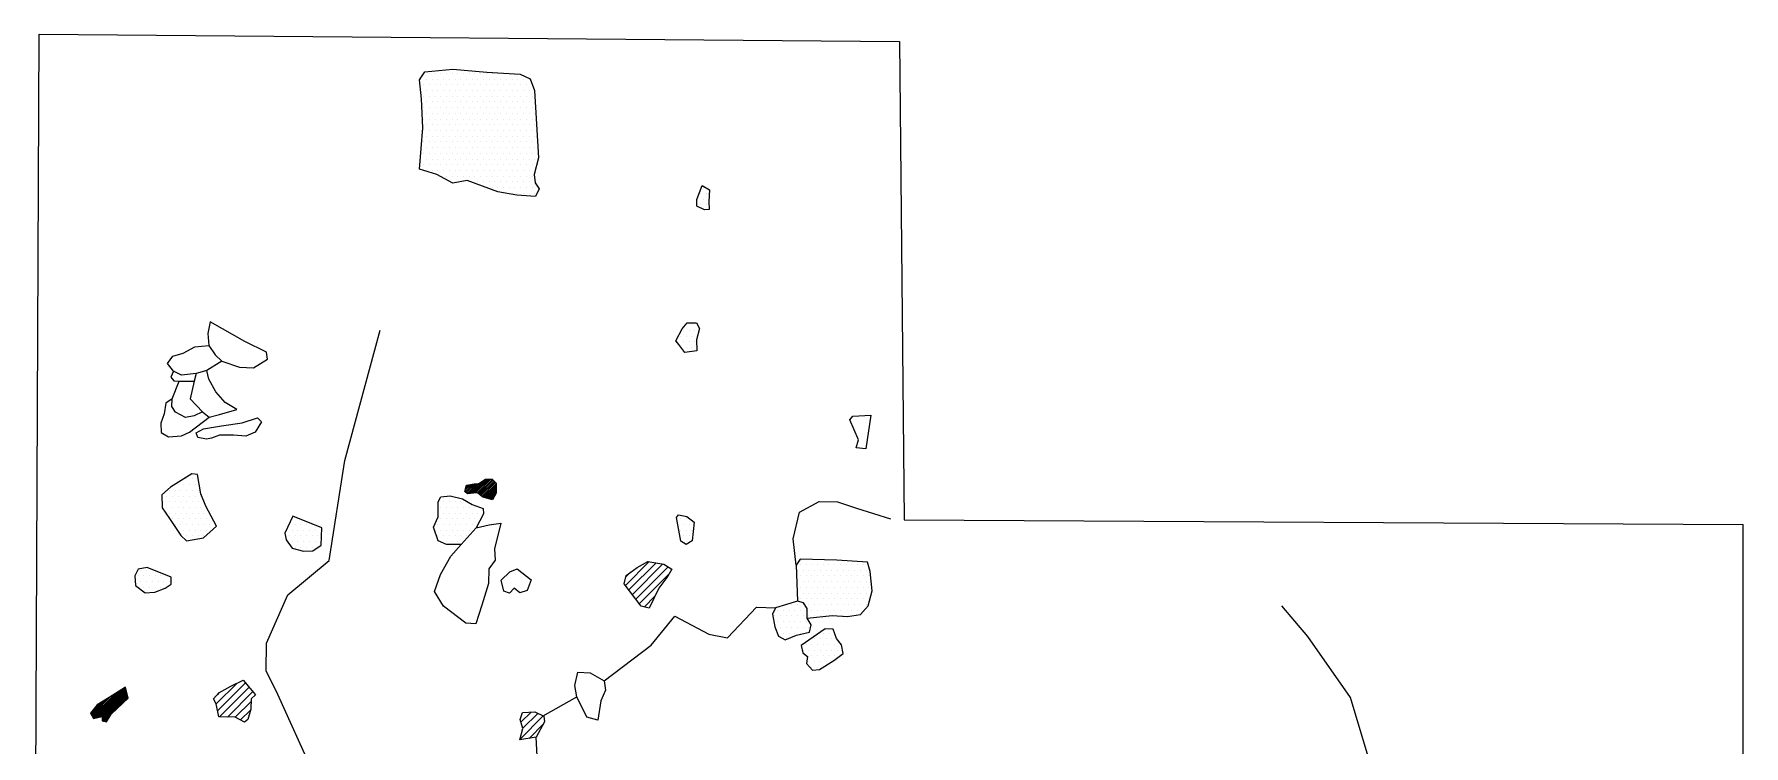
# Model space of a CAD drawing. Header units: metres. Extents: x -9.02 to -5.27, y -14.67 to -10.75.
# Drawn here: x -9.016 to -5.273, y -12.309 to -10.752 of the extents above; entities that cross this region are included whole.
import ezdxf

# ---------------------------------------------------------------- set-up
doc = ezdxf.new("R2010")
doc.units = ezdxf.units.M
doc.header["$LTSCALE"] = 25
doc.header["$MEASUREMENT"] = 0
doc.linetypes.add('GESTRICHELT', pattern=[0.75, 0.5, -0.25])
doc.linetypes.add('STRICHPUNKTX2', pattern=[2, 1, -0.5, 0, -0.5])
doc.layers.get('0').update_dxf_attribs({"linetype": 'CONTINUOUS'})
for name, color, linetype in [('BEFUND_UNSICHER', 1, 'GESTRICHELT'), ('FEUER', 1, 'CONTINUOUS'), ('GRABUNGSGRENZE', 3, 'STRICHPUNKTX2'), ('KNOCHEN', 2, 'CONTINUOUS'), ('KNOCHENSCHRAFF', 2, 'CONTINUOUS'), ('STEINE', 4, 'CONTINUOUS'), ('STEINESCHRAFF', 4, 'CONTINUOUS')]:
    doc.layers.add(name, color=color, linetype=linetype)

# ---------------------------------------------------------------- blocks, each defined once
blk = doc.blocks.new('*X1')
at = {"color": 0}
for p, q in [((-800.32, -1105.08), (-798.97, -1103.73)), ((-800.23, -1105.35), (-798.54, -1103.65)), ((-800.16, -1104.57), (-799.4, -1103.81)), ((-800.04, -1105.51), (-798.12, -1103.59)), ((-800, -1104.06), (-799.84, -1103.89)), ((-799.85, -1105.67), (-797.72, -1103.55)), ((-799.55, -1105.73), (-797.33, -1103.51)), ((-799.15, -1105.68), (-796.42, -1102.96)), ((-798.75, -1105.63), (-795.7, -1102.58)), ((-798.35, -1105.59), (-795.35, -1102.58)), ((-797.98, -1105.57), (-794.99, -1102.58)), ((-797.6, -1105.55), (-794.64, -1102.58)), ((-797.41, -1105.71), (-794.32, -1102.62)), ((-797.21, -1105.86), (-794.14, -1102.79)), ((-797.01, -1106.02), (-793.96, -1102.97)), ((-796.81, -1106.17), (-793.79, -1103.15)), ((-796.62, -1106.33), (-793.61, -1103.32)), ((-796.42, -1106.49), (-793.48, -1103.55)), ((-796.15, -1106.57), (-793.48, -1103.9)), ((-795.88, -1106.65), (-793.48, -1104.25)), ((-795.6, -1106.72), (-793.48, -1104.61)), ((-795.32, -1106.8), (-793.48, -1104.96)), ((-795.04, -1106.87), (-793.48, -1105.31)), ((-794.76, -1106.95), (-793.51, -1105.7)), ((-794.48, -1107.02), (-793.98, -1106.52)), ((-881.8, -1154.74), (-876, -1148.95)), ((-881.67, -1154.97), (-875.07, -1148.37)), ((-881.23, -1154.88), (-874.6, -1148.25)), ((-880.76, -1154.77), (-874.53, -1148.54)), ((-880.3, -1154.65), (-874.47, -1148.82)), ((-882.3, -1153.83), (-879.76, -1151.29)), ((-882.17, -1154.05), (-878.81, -1150.69)), ((-882.05, -1154.28), (-877.87, -1150.1)), ((-881.92, -1154.51), (-876.94, -1149.53)), ((-881.09, -1152.27), (-880.72, -1151.89)), ((-879.83, -1154.54), (-874.4, -1149.11)), ((-879.78, -1154.84), (-874.33, -1149.4)), ((-879.78, -1155.2), (-874.27, -1149.69)), ((-879.69, -1155.46), (-874.2, -1149.97)), ((-879.4, -1155.52), (-874.14, -1150.26)), ((-879.11, -1155.59), (-878.21, -1154.69)), ((-878.81, -1155.65), (-878.8, -1155.63))]:
    blk.add_line(p, q, dxfattribs=at)
blk = doc.blocks.new('*X3')
at = {"color": 0}
for p, q in [((-808.125, -1013.75), (-808.125, -1013.75)), ((-806.875, -1013.75), (-806.875, -1013.75)), ((-805.625, -1013.75), (-805.625, -1013.75)), ((-804.375, -1013.75), (-804.375, -1013.75)), ((-803.125, -1013.75), (-803.125, -1013.75)), ((-801.875, -1013.75), (-801.875, -1013.75)), ((-800.625, -1013.75), (-800.625, -1013.75)), ((-799.375, -1013.75), (-799.375, -1013.75)), ((-798.125, -1013.75), (-798.125, -1013.75)), ((-796.875, -1013.75), (-796.875, -1013.75)), ((-795.625, -1013.75), (-795.625, -1013.75)), ((-794.375, -1013.75), (-794.375, -1013.75)), ((-793.125, -1013.75), (-793.125, -1013.75)), ((-791.875, -1013.75), (-791.875, -1013.75)), ((-810, -1015), (-810, -1015)), ((-810, -1017.5), (-810, -1017.5)), ((-809.375, -1016.25), (-809.375, -1016.25)), ((-808.75, -1015), (-808.75, -1015)), ((-808.75, -1017.5), (-808.75, -1017.5)), ((-808.125, -1016.25), (-808.125, -1016.25)), ((-807.5, -1015), (-807.5, -1015)), ((-807.5, -1017.5), (-807.5, -1017.5)), ((-806.875, -1016.25), (-806.875, -1016.25)), ((-806.25, -1015), (-806.25, -1015)), ((-806.25, -1017.5), (-806.25, -1017.5)), ((-805.625, -1016.25), (-805.625, -1016.25)), ((-805, -1015), (-805, -1015)), ((-805, -1017.5), (-805, -1017.5)), ((-804.375, -1016.25), (-804.375, -1016.25)), ((-803.75, -1015), (-803.75, -1015)), ((-803.75, -1017.5), (-803.75, -1017.5)), ((-803.125, -1016.25), (-803.125, -1016.25)), ((-802.5, -1015), (-802.5, -1015)), ((-802.5, -1017.5), (-802.5, -1017.5)), ((-801.875, -1016.25), (-801.875, -1016.25)), ((-801.25, -1015), (-801.25, -1015)), ((-801.25, -1017.5), (-801.25, -1017.5)), ((-800.625, -1016.25), (-800.625, -1016.25)), ((-800, -1015), (-800, -1015)), ((-800, -1017.5), (-800, -1017.5)), ((-799.375, -1016.25), (-799.375, -1016.25)), ((-798.75, -1015), (-798.75, -1015)), ((-798.75, -1017.5), (-798.75, -1017.5)), ((-798.125, -1016.25), (-798.125, -1016.25)), ((-797.5, -1015), (-797.5, -1015)), ((-797.5, -1017.5), (-797.5, -1017.5)), ((-796.875, -1016.25), (-796.875, -1016.25)), ((-796.25, -1015), (-796.25, -1015)), ((-796.25, -1017.5), (-796.25, -1017.5)), ((-795.625, -1016.25), (-795.625, -1016.25)), ((-795, -1015), (-795, -1015)), ((-795, -1017.5), (-795, -1017.5)), ((-794.375, -1016.25), (-794.375, -1016.25)), ((-793.75, -1015), (-793.75, -1015)), ((-793.75, -1017.5), (-793.75, -1017.5)), ((-793.125, -1016.25), (-793.125, -1016.25)), ((-792.5, -1015), (-792.5, -1015)), ((-792.5, -1017.5), (-792.5, -1017.5)), ((-791.875, -1016.25), (-791.875, -1016.25)), ((-791.25, -1015), (-791.25, -1015)), ((-791.25, -1017.5), (-791.25, -1017.5)), ((-790.625, -1016.25), (-790.625, -1016.25)), ((-790, -1015), (-790, -1015)), ((-790, -1017.5), (-790, -1017.5)), ((-789.375, -1016.25), (-789.375, -1016.25)), ((-788.75, -1015), (-788.75, -1015)), ((-788.75, -1017.5), (-788.75, -1017.5)), ((-788.125, -1016.25), (-788.125, -1016.25)), ((-787.5, -1015), (-787.5, -1015)), ((-787.5, -1017.5), (-787.5, -1017.5)), ((-786.875, -1016.25), (-786.875, -1016.25)), ((-786.25, -1015), (-786.25, -1015)), ((-786.25, -1017.5), (-786.25, -1017.5)), ((-785.625, -1016.25), (-785.625, -1016.25)), ((-809.375, -1018.75), (-809.375, -1018.75)), ((-809.375, -1021.25), (-809.375, -1021.25)), ((-808.75, -1020), (-808.75, -1020)), ((-808.125, -1018.75), (-808.125, -1018.75)), ((-808.125, -1021.25), (-808.125, -1021.25)), ((-807.5, -1020), (-807.5, -1020)), ((-806.875, -1018.75), (-806.875, -1018.75)), ((-806.875, -1021.25), (-806.875, -1021.25)), ((-806.25, -1020), (-806.25, -1020)), ((-805.625, -1018.75), (-805.625, -1018.75)), ((-805.625, -1021.25), (-805.625, -1021.25)), ((-805, -1020), (-805, -1020)), ((-804.375, -1018.75), (-804.375, -1018.75)), ((-804.375, -1021.25), (-804.375, -1021.25)), ((-803.75, -1020), (-803.75, -1020)), ((-803.125, -1018.75), (-803.125, -1018.75)), ((-803.125, -1021.25), (-803.125, -1021.25)), ((-802.5, -1020), (-802.5, -1020)), ((-801.875, -1018.75), (-801.875, -1018.75)), ((-801.875, -1021.25), (-801.875, -1021.25)), ((-801.25, -1020), (-801.25, -1020)), ((-800.625, -1018.75), (-800.625, -1018.75)), ((-800.625, -1021.25), (-800.625, -1021.25)), ((-800, -1020), (-800, -1020)), ((-799.375, -1018.75), (-799.375, -1018.75)), ((-799.375, -1021.25), (-799.375, -1021.25)), ((-798.75, -1020), (-798.75, -1020)), ((-798.125, -1018.75), (-798.125, -1018.75)), ((-798.125, -1021.25), (-798.125, -1021.25)), ((-797.5, -1020), (-797.5, -1020)), ((-796.875, -1018.75), (-796.875, -1018.75)), ((-796.875, -1021.25), (-796.875, -1021.25)), ((-796.25, -1020), (-796.25, -1020)), ((-795.625, -1018.75), (-795.625, -1018.75)), ((-795.625, -1021.25), (-795.625, -1021.25)), ((-795, -1020), (-795, -1020)), ((-794.375, -1018.75), (-794.375, -1018.75)), ((-794.375, -1021.25), (-794.375, -1021.25)), ((-793.75, -1020), (-793.75, -1020)), ((-793.125, -1018.75), (-793.125, -1018.75)), ((-793.125, -1021.25), (-793.125, -1021.25)), ((-792.5, -1020), (-792.5, -1020)), ((-791.875, -1018.75), (-791.875, -1018.75)), ((-791.875, -1021.25), (-791.875, -1021.25)), ((-791.25, -1020), (-791.25, -1020)), ((-790.625, -1018.75), (-790.625, -1018.75)), ((-790.625, -1021.25), (-790.625, -1021.25)), ((-790, -1020), (-790, -1020)), ((-789.375, -1018.75), (-789.375, -1018.75)), ((-789.375, -1021.25), (-789.375, -1021.25)), ((-788.75, -1020), (-788.75, -1020)), ((-788.125, -1018.75), (-788.125, -1018.75)), ((-788.125, -1021.25), (-788.125, -1021.25)), ((-787.5, -1020), (-787.5, -1020)), ((-786.875, -1018.75), (-786.875, -1018.75)), ((-786.875, -1021.25), (-786.875, -1021.25)), ((-786.25, -1020), (-786.25, -1020)), ((-785.625, -1018.75), (-785.625, -1018.75)), ((-785.625, -1021.25), (-785.625, -1021.25)), ((-785, -1020), (-785, -1020)), ((-809.375, -1023.75), (-809.375, -1023.75)), ((-808.75, -1022.5), (-808.75, -1022.5)), ((-808.75, -1025), (-808.75, -1025)), ((-808.125, -1023.75), (-808.125, -1023.75)), ((-807.5, -1022.5), (-807.5, -1022.5)), ((-807.5, -1025), (-807.5, -1025)), ((-806.875, -1023.75), (-806.875, -1023.75)), ((-806.25, -1022.5), (-806.25, -1022.5)), ((-806.25, -1025), (-806.25, -1025)), ((-805.625, -1023.75), (-805.625, -1023.75)), ((-805, -1022.5), (-805, -1022.5)), ((-805, -1025), (-805, -1025)), ((-804.375, -1023.75), (-804.375, -1023.75)), ((-803.75, -1022.5), (-803.75, -1022.5)), ((-803.75, -1025), (-803.75, -1025)), ((-803.125, -1023.75), (-803.125, -1023.75)), ((-802.5, -1022.5), (-802.5, -1022.5)), ((-802.5, -1025), (-802.5, -1025)), ((-801.875, -1023.75), (-801.875, -1023.75)), ((-801.25, -1022.5), (-801.25, -1022.5)), ((-801.25, -1025), (-801.25, -1025)), ((-800.625, -1023.75), (-800.625, -1023.75)), ((-800, -1022.5), (-800, -1022.5)), ((-800, -1025), (-800, -1025)), ((-799.375, -1023.75), (-799.375, -1023.75)), ((-798.75, -1022.5), (-798.75, -1022.5)), ((-798.75, -1025), (-798.75, -1025)), ((-798.125, -1023.75), (-798.125, -1023.75)), ((-797.5, -1022.5), (-797.5, -1022.5)), ((-797.5, -1025), (-797.5, -1025)), ((-796.875, -1023.75), (-796.875, -1023.75)), ((-796.25, -1022.5), (-796.25, -1022.5)), ((-796.25, -1025), (-796.25, -1025)), ((-795.625, -1023.75), (-795.625, -1023.75)), ((-795, -1022.5), (-795, -1022.5)), ((-795, -1025), (-795, -1025)), ((-794.375, -1023.75), (-794.375, -1023.75)), ((-793.75, -1022.5), (-793.75, -1022.5)), ((-793.75, -1025), (-793.75, -1025)), ((-793.125, -1023.75), (-793.125, -1023.75)), ((-792.5, -1022.5), (-792.5, -1022.5)), ((-792.5, -1025), (-792.5, -1025)), ((-791.875, -1023.75), (-791.875, -1023.75)), ((-791.25, -1022.5), (-791.25, -1022.5)), ((-791.25, -1025), (-791.25, -1025)), ((-790.625, -1023.75), (-790.625, -1023.75)), ((-790, -1022.5), (-790, -1022.5)), ((-790, -1025), (-790, -1025)), ((-789.375, -1023.75), (-789.375, -1023.75)), ((-788.75, -1022.5), (-788.75, -1022.5)), ((-788.75, -1025), (-788.75, -1025)), ((-788.125, -1023.75), (-788.125, -1023.75)), ((-787.5, -1022.5), (-787.5, -1022.5)), ((-787.5, -1025), (-787.5, -1025)), ((-786.875, -1023.75), (-786.875, -1023.75)), ((-786.25, -1022.5), (-786.25, -1022.5)), ((-786.25, -1025), (-786.25, -1025)), ((-785.625, -1023.75), (-785.625, -1023.75)), ((-785, -1022.5), (-785, -1022.5)), ((-785, -1025), (-785, -1025)), ((-809.375, -1026.25), (-809.375, -1026.25)), ((-809.375, -1028.75), (-809.375, -1028.75)), ((-808.75, -1027.5), (-808.75, -1027.5)), ((-808.125, -1026.25), (-808.125, -1026.25)), ((-808.125, -1028.75), (-808.125, -1028.75)), ((-807.5, -1027.5), (-807.5, -1027.5)), ((-806.875, -1026.25), (-806.875, -1026.25)), ((-806.875, -1028.75), (-806.875, -1028.75)), ((-806.25, -1027.5), (-806.25, -1027.5)), ((-805.625, -1026.25), (-805.625, -1026.25)), ((-805.625, -1028.75), (-805.625, -1028.75)), ((-805, -1027.5), (-805, -1027.5)), ((-804.375, -1026.25), (-804.375, -1026.25)), ((-804.375, -1028.75), (-804.375, -1028.75)), ((-803.75, -1027.5), (-803.75, -1027.5)), ((-803.125, -1026.25), (-803.125, -1026.25)), ((-803.125, -1028.75), (-803.125, -1028.75)), ((-802.5, -1027.5), (-802.5, -1027.5)), ((-801.875, -1026.25), (-801.875, -1026.25)), ((-801.875, -1028.75), (-801.875, -1028.75)), ((-801.25, -1027.5), (-801.25, -1027.5)), ((-800.625, -1026.25), (-800.625, -1026.25)), ((-800.625, -1028.75), (-800.625, -1028.75)), ((-800, -1027.5), (-800, -1027.5)), ((-799.375, -1026.25), (-799.375, -1026.25)), ((-799.375, -1028.75), (-799.375, -1028.75)), ((-798.75, -1027.5), (-798.75, -1027.5)), ((-798.125, -1026.25), (-798.125, -1026.25)), ((-798.125, -1028.75), (-798.125, -1028.75)), ((-797.5, -1027.5), (-797.5, -1027.5)), ((-796.875, -1026.25), (-796.875, -1026.25)), ((-796.875, -1028.75), (-796.875, -1028.75)), ((-796.25, -1027.5), (-796.25, -1027.5)), ((-795.625, -1026.25), (-795.625, -1026.25)), ((-795.625, -1028.75), (-795.625, -1028.75)), ((-795, -1027.5), (-795, -1027.5)), ((-794.375, -1026.25), (-794.375, -1026.25)), ((-794.375, -1028.75), (-794.375, -1028.75)), ((-793.75, -1027.5), (-793.75, -1027.5)), ((-793.125, -1026.25), (-793.125, -1026.25)), ((-793.125, -1028.75), (-793.125, -1028.75)), ((-792.5, -1027.5), (-792.5, -1027.5)), ((-791.875, -1026.25), (-791.875, -1026.25)), ((-791.875, -1028.75), (-791.875, -1028.75)), ((-791.25, -1027.5), (-791.25, -1027.5)), ((-790.625, -1026.25), (-790.625, -1026.25)), ((-790.625, -1028.75), (-790.625, -1028.75)), ((-790, -1027.5), (-790, -1027.5)), ((-789.375, -1026.25), (-789.375, -1026.25)), ((-789.375, -1028.75), (-789.375, -1028.75)), ((-788.75, -1027.5), (-788.75, -1027.5)), ((-788.125, -1026.25), (-788.125, -1026.25)), ((-788.125, -1028.75), (-788.125, -1028.75)), ((-787.5, -1027.5), (-787.5, -1027.5)), ((-786.875, -1026.25), (-786.875, -1026.25)), ((-786.875, -1028.75), (-786.875, -1028.75)), ((-786.25, -1027.5), (-786.25, -1027.5)), ((-785.625, -1026.25), (-785.625, -1026.25)), ((-785.625, -1028.75), (-785.625, -1028.75)), ((-785, -1027.5), (-785, -1027.5)), ((-810, -1032.5), (-810, -1032.5)), ((-809.375, -1031.25), (-809.375, -1031.25)), ((-808.75, -1030), (-808.75, -1030)), ((-808.75, -1032.5), (-808.75, -1032.5)), ((-808.125, -1031.25), (-808.125, -1031.25)), ((-807.5, -1030), (-807.5, -1030)), ((-807.5, -1032.5), (-807.5, -1032.5)), ((-806.875, -1031.25), (-806.875, -1031.25)), ((-806.25, -1030), (-806.25, -1030)), ((-806.25, -1032.5), (-806.25, -1032.5)), ((-805.625, -1031.25), (-805.625, -1031.25)), ((-805, -1030), (-805, -1030)), ((-805, -1032.5), (-805, -1032.5)), ((-804.375, -1031.25), (-804.375, -1031.25)), ((-803.75, -1030), (-803.75, -1030)), ((-803.75, -1032.5), (-803.75, -1032.5)), ((-803.125, -1031.25), (-803.125, -1031.25)), ((-802.5, -1030), (-802.5, -1030)), ((-802.5, -1032.5), (-802.5, -1032.5)), ((-801.875, -1031.25), (-801.875, -1031.25)), ((-801.25, -1030), (-801.25, -1030)), ((-801.25, -1032.5), (-801.25, -1032.5)), ((-800.625, -1031.25), (-800.625, -1031.25)), ((-800, -1030), (-800, -1030)), ((-800, -1032.5), (-800, -1032.5)), ((-799.375, -1031.25), (-799.375, -1031.25)), ((-798.75, -1030), (-798.75, -1030)), ((-798.75, -1032.5), (-798.75, -1032.5)), ((-798.125, -1031.25), (-798.125, -1031.25)), ((-797.5, -1030), (-797.5, -1030)), ((-797.5, -1032.5), (-797.5, -1032.5)), ((-796.875, -1031.25), (-796.875, -1031.25)), ((-796.25, -1030), (-796.25, -1030)), ((-796.25, -1032.5), (-796.25, -1032.5)), ((-795.625, -1031.25), (-795.625, -1031.25)), ((-795, -1030), (-795, -1030)), ((-795, -1032.5), (-795, -1032.5)), ((-794.375, -1031.25), (-794.375, -1031.25)), ((-793.75, -1030), (-793.75, -1030)), ((-793.75, -1032.5), (-793.75, -1032.5)), ((-793.125, -1031.25), (-793.125, -1031.25)), ((-792.5, -1030), (-792.5, -1030)), ((-792.5, -1032.5), (-792.5, -1032.5)), ((-791.875, -1031.25), (-791.875, -1031.25)), ((-791.25, -1030), (-791.25, -1030)), ((-791.25, -1032.5), (-791.25, -1032.5)), ((-790.625, -1031.25), (-790.625, -1031.25)), ((-790, -1030), (-790, -1030)), ((-790, -1032.5), (-790, -1032.5)), ((-789.375, -1031.25), (-789.375, -1031.25)), ((-788.75, -1030), (-788.75, -1030)), ((-788.75, -1032.5), (-788.75, -1032.5)), ((-788.125, -1031.25), (-788.125, -1031.25)), ((-787.5, -1030), (-787.5, -1030)), ((-787.5, -1032.5), (-787.5, -1032.5)), ((-786.875, -1031.25), (-786.875, -1031.25)), ((-786.25, -1030), (-786.25, -1030)), ((-786.25, -1032.5), (-786.25, -1032.5)), ((-785.625, -1031.25), (-785.625, -1031.25)), ((-785, -1030), (-785, -1030)), ((-785, -1032.5), (-785, -1032.5)), ((-784.375, -1031.25), (-784.375, -1031.25)), ((-809.375, -1033.75), (-809.375, -1033.75)), ((-808.75, -1035), (-808.75, -1035)), ((-808.125, -1033.75), (-808.125, -1033.75)), ((-807.5, -1035), (-807.5, -1035)), ((-806.875, -1033.75), (-806.875, -1033.75)), ((-806.25, -1035), (-806.25, -1035)), ((-805.625, -1033.75), (-805.625, -1033.75)), ((-805.625, -1036.25), (-805.625, -1036.25)), ((-805, -1035), (-805, -1035)), ((-804.375, -1033.75), (-804.375, -1033.75)), ((-804.375, -1036.25), (-804.375, -1036.25)), ((-803.75, -1035), (-803.75, -1035)), ((-803.125, -1033.75), (-803.125, -1033.75)), ((-803.125, -1036.25), (-803.125, -1036.25)), ((-802.5, -1035), (-802.5, -1035)), ((-801.875, -1033.75), (-801.875, -1033.75)), ((-801.875, -1036.25), (-801.875, -1036.25)), ((-801.25, -1035), (-801.25, -1035)), ((-800.625, -1033.75), (-800.625, -1033.75)), ((-800.625, -1036.25), (-800.625, -1036.25)), ((-800, -1035), (-800, -1035)), ((-799.375, -1033.75), (-799.375, -1033.75)), ((-799.375, -1036.25), (-799.375, -1036.25)), ((-798.75, -1035), (-798.75, -1035)), ((-798.125, -1033.75), (-798.125, -1033.75)), ((-798.125, -1036.25), (-798.125, -1036.25)), ((-797.5, -1035), (-797.5, -1035)), ((-796.875, -1033.75), (-796.875, -1033.75)), ((-796.875, -1036.25), (-796.875, -1036.25)), ((-796.25, -1035), (-796.25, -1035)), ((-795.625, -1033.75), (-795.625, -1033.75)), ((-795.625, -1036.25), (-795.625, -1036.25)), ((-795, -1035), (-795, -1035)), ((-794.375, -1033.75), (-794.375, -1033.75)), ((-794.375, -1036.25), (-794.375, -1036.25)), ((-793.75, -1035), (-793.75, -1035)), ((-793.125, -1033.75), (-793.125, -1033.75)), ((-793.125, -1036.25), (-793.125, -1036.25)), ((-792.5, -1035), (-792.5, -1035)), ((-791.875, -1033.75), (-791.875, -1033.75)), ((-791.875, -1036.25), (-791.875, -1036.25)), ((-791.25, -1035), (-791.25, -1035)), ((-790.625, -1033.75), (-790.625, -1033.75)), ((-790.625, -1036.25), (-790.625, -1036.25)), ((-790, -1035), (-790, -1035)), ((-789.375, -1033.75), (-789.375, -1033.75)), ((-789.375, -1036.25), (-789.375, -1036.25)), ((-788.75, -1035), (-788.75, -1035)), ((-788.125, -1033.75), (-788.125, -1033.75)), ((-788.125, -1036.25), (-788.125, -1036.25)), ((-787.5, -1035), (-787.5, -1035)), ((-786.875, -1033.75), (-786.875, -1033.75)), ((-786.875, -1036.25), (-786.875, -1036.25)), ((-786.25, -1035), (-786.25, -1035)), ((-785.625, -1033.75), (-785.625, -1033.75)), ((-785.625, -1036.25), (-785.625, -1036.25)), ((-785, -1035), (-785, -1035)), ((-802.5, -1037.5), (-802.5, -1037.5)), ((-798.75, -1037.5), (-798.75, -1037.5)), ((-797.5, -1037.5), (-797.5, -1037.5)), ((-796.25, -1037.5), (-796.25, -1037.5)), ((-795.625, -1038.75), (-795.625, -1038.75)), ((-795, -1037.5), (-795, -1037.5)), ((-794.375, -1038.75), (-794.375, -1038.75)), ((-793.75, -1037.5), (-793.75, -1037.5)), ((-793.125, -1038.75), (-793.125, -1038.75)), ((-792.5, -1037.5), (-792.5, -1037.5)), ((-791.875, -1038.75), (-791.875, -1038.75)), ((-791.25, -1037.5), (-791.25, -1037.5)), ((-790.625, -1038.75), (-790.625, -1038.75)), ((-790, -1037.5), (-790, -1037.5)), ((-790, -1040), (-790, -1040)), ((-789.375, -1038.75), (-789.375, -1038.75)), ((-788.75, -1037.5), (-788.75, -1037.5)), ((-788.75, -1040), (-788.75, -1040)), ((-788.125, -1038.75), (-788.125, -1038.75)), ((-787.5, -1037.5), (-787.5, -1037.5)), ((-787.5, -1040), (-787.5, -1040)), ((-786.875, -1038.75), (-786.875, -1038.75)), ((-786.25, -1037.5), (-786.25, -1037.5)), ((-786.25, -1040), (-786.25, -1040)), ((-785.625, -1038.75), (-785.625, -1038.75)), ((-785, -1037.5), (-785, -1037.5)), ((-785, -1040), (-785, -1040)), ((-784.375, -1038.75), (-784.375, -1038.75)), ((-748.75, -1040), (-748.75, -1040)), ((-748.125, -1038.75), (-748.125, -1038.75)), ((-747.5, -1040), (-747.5, -1040)), ((-749.375, -1041.25), (-749.375, -1041.25)), ((-748.75, -1042.5), (-748.75, -1042.5)), ((-748.125, -1041.25), (-748.125, -1041.25)), ((-747.5, -1042.5), (-747.5, -1042.5)), ((-752.5, -1070), (-752.5, -1070)), ((-751.875, -1068.75), (-751.875, -1068.75)), ((-751.25, -1070), (-751.25, -1070)), ((-750.625, -1068.75), (-750.625, -1068.75)), ((-750, -1070), (-750, -1070)), ((-753.75, -1072.5), (-753.75, -1072.5)), ((-753.125, -1071.25), (-753.125, -1071.25)), ((-752.5, -1072.5), (-752.5, -1072.5)), ((-751.875, -1071.25), (-751.875, -1071.25)), ((-751.875, -1073.75), (-751.875, -1073.75)), ((-751.25, -1072.5), (-751.25, -1072.5)), ((-750.625, -1071.25), (-750.625, -1071.25)), ((-750.625, -1073.75), (-750.625, -1073.75)), ((-750, -1072.5), (-750, -1072.5)), ((-863.125, -1103.75), (-863.125, -1103.75)), ((-861.875, -1103.75), (-861.875, -1103.75)), ((-861.25, -1102.5), (-861.25, -1102.5)), ((-860.625, -1103.75), (-860.625, -1103.75)), ((-860, -1102.5), (-860, -1102.5)), ((-859.375, -1103.75), (-859.375, -1103.75)), ((-858.75, -1102.5), (-858.75, -1102.5)), ((-866.25, -1107.5), (-866.25, -1107.5)), ((-865.625, -1106.25), (-865.625, -1106.25)), ((-865, -1105), (-865, -1105)), ((-865, -1107.5), (-865, -1107.5)), ((-864.375, -1106.25), (-864.375, -1106.25)), ((-863.75, -1105), (-863.75, -1105)), ((-863.75, -1107.5), (-863.75, -1107.5)), ((-863.125, -1106.25), (-863.125, -1106.25)), ((-862.5, -1105), (-862.5, -1105)), ((-862.5, -1107.5), (-862.5, -1107.5)), ((-861.875, -1106.25), (-861.875, -1106.25)), ((-861.25, -1105), (-861.25, -1105)), ((-861.25, -1107.5), (-861.25, -1107.5)), ((-860.625, -1106.25), (-860.625, -1106.25)), ((-860, -1105), (-860, -1105)), ((-860, -1107.5), (-860, -1107.5)), ((-859.375, -1106.25), (-859.375, -1106.25)), ((-858.75, -1105), (-858.75, -1105)), ((-858.75, -1107.5), (-858.75, -1107.5)), ((-858.125, -1106.25), (-858.125, -1106.25)), ((-857.5, -1107.5), (-857.5, -1107.5)), ((-805, -1107.5), (-805, -1107.5)), ((-803.75, -1107.5), (-803.75, -1107.5)), ((-802.5, -1107.5), (-802.5, -1107.5)), ((-801.25, -1107.5), (-801.25, -1107.5)), ((-800, -1107.5), (-800, -1107.5)), ((-865.625, -1108.75), (-865.625, -1108.75)), ((-865, -1110), (-865, -1110)), ((-864.375, -1108.75), (-864.375, -1108.75)), ((-864.375, -1111.25), (-864.375, -1111.25)), ((-863.75, -1110), (-863.75, -1110)), ((-863.125, -1108.75), (-863.125, -1108.75)), ((-863.125, -1111.25), (-863.125, -1111.25)), ((-862.5, -1110), (-862.5, -1110)), ((-861.875, -1108.75), (-861.875, -1108.75)), ((-861.875, -1111.25), (-861.875, -1111.25)), ((-861.25, -1110), (-861.25, -1110)), ((-860.625, -1108.75), (-860.625, -1108.75)), ((-860.625, -1111.25), (-860.625, -1111.25)), ((-860, -1110), (-860, -1110)), ((-859.375, -1108.75), (-859.375, -1108.75)), ((-859.375, -1111.25), (-859.375, -1111.25)), ((-858.75, -1110), (-858.75, -1110)), ((-858.125, -1108.75), (-858.125, -1108.75)), ((-858.125, -1111.25), (-858.125, -1111.25)), ((-857.5, -1110), (-857.5, -1110)), ((-856.875, -1111.25), (-856.875, -1111.25)), ((-856.25, -1110), (-856.25, -1110)), ((-855.625, -1111.25), (-855.625, -1111.25)), ((-838.125, -1111.25), (-838.125, -1111.25)), ((-836.875, -1111.25), (-836.875, -1111.25)), ((-805.625, -1108.75), (-805.625, -1108.75)), ((-805.625, -1111.25), (-805.625, -1111.25)), ((-805, -1110), (-805, -1110)), ((-804.375, -1108.75), (-804.375, -1108.75)), ((-804.375, -1111.25), (-804.375, -1111.25)), ((-803.75, -1110), (-803.75, -1110)), ((-803.125, -1108.75), (-803.125, -1108.75)), ((-803.125, -1111.25), (-803.125, -1111.25)), ((-802.5, -1110), (-802.5, -1110)), ((-801.875, -1108.75), (-801.875, -1108.75)), ((-801.875, -1111.25), (-801.875, -1111.25)), ((-801.25, -1110), (-801.25, -1110)), ((-800.625, -1108.75), (-800.625, -1108.75)), ((-800.625, -1111.25), (-800.625, -1111.25)), ((-800, -1110), (-800, -1110)), ((-799.375, -1108.75), (-799.375, -1108.75)), ((-799.375, -1111.25), (-799.375, -1111.25)), ((-798.75, -1110), (-798.75, -1110)), ((-798.125, -1108.75), (-798.125, -1108.75)), ((-798.125, -1111.25), (-798.125, -1111.25)), ((-797.5, -1110), (-797.5, -1110)), ((-796.875, -1111.25), (-796.875, -1111.25)), ((-796.25, -1110), (-796.25, -1110)), ((-753.125, -1111.25), (-753.125, -1111.25)), ((-751.875, -1111.25), (-751.875, -1111.25)), ((-863.75, -1112.5), (-863.75, -1112.5)), ((-863.125, -1113.75), (-863.125, -1113.75)), ((-862.5, -1112.5), (-862.5, -1112.5)), ((-861.875, -1113.75), (-861.875, -1113.75)), ((-861.25, -1112.5), (-861.25, -1112.5)), ((-861.25, -1115), (-861.25, -1115)), ((-860.625, -1113.75), (-860.625, -1113.75)), ((-860, -1112.5), (-860, -1112.5)), ((-860, -1115), (-860, -1115)), ((-859.375, -1113.75), (-859.375, -1113.75)), ((-858.75, -1112.5), (-858.75, -1112.5)), ((-858.75, -1115), (-858.75, -1115)), ((-858.125, -1113.75), (-858.125, -1113.75)), ((-857.5, -1112.5), (-857.5, -1112.5)), ((-857.5, -1115), (-857.5, -1115)), ((-856.875, -1113.75), (-856.875, -1113.75)), ((-856.25, -1112.5), (-856.25, -1112.5)), ((-855, -1112.5), (-855, -1112.5)), ((-839.375, -1113.75), (-839.375, -1113.75)), ((-838.75, -1112.5), (-838.75, -1112.5)), ((-838.75, -1115), (-838.75, -1115)), ((-838.125, -1113.75), (-838.125, -1113.75)), ((-837.5, -1112.5), (-837.5, -1112.5)), ((-837.5, -1115), (-837.5, -1115)), ((-836.875, -1113.75), (-836.875, -1113.75)), ((-836.25, -1112.5), (-836.25, -1112.5)), ((-836.25, -1115), (-836.25, -1115)), ((-835.625, -1113.75), (-835.625, -1113.75)), ((-835, -1112.5), (-835, -1112.5)), ((-835, -1115), (-835, -1115)), ((-834.375, -1113.75), (-834.375, -1113.75)), ((-833.75, -1112.5), (-833.75, -1112.5)), ((-833.75, -1115), (-833.75, -1115)), ((-833.125, -1113.75), (-833.125, -1113.75)), ((-832.5, -1115), (-832.5, -1115)), ((-831.875, -1113.75), (-831.875, -1113.75)), ((-806.875, -1113.75), (-806.875, -1113.75)), ((-806.25, -1112.5), (-806.25, -1112.5)), ((-806.25, -1115), (-806.25, -1115)), ((-805.625, -1113.75), (-805.625, -1113.75)), ((-805, -1112.5), (-805, -1112.5)), ((-805, -1115), (-805, -1115)), ((-804.375, -1113.75), (-804.375, -1113.75)), ((-803.75, -1112.5), (-803.75, -1112.5)), ((-803.75, -1115), (-803.75, -1115)), ((-803.125, -1113.75), (-803.125, -1113.75)), ((-802.5, -1112.5), (-802.5, -1112.5)), ((-802.5, -1115), (-802.5, -1115)), ((-801.875, -1113.75), (-801.875, -1113.75)), ((-801.25, -1112.5), (-801.25, -1112.5)), ((-801.25, -1115), (-801.25, -1115)), ((-800.625, -1113.75), (-800.625, -1113.75)), ((-800, -1112.5), (-800, -1112.5)), ((-800, -1115), (-800, -1115)), ((-799.375, -1113.75), (-799.375, -1113.75)), ((-798.75, -1112.5), (-798.75, -1112.5)), ((-797.5, -1112.5), (-797.5, -1112.5)), ((-753.125, -1113.75), (-753.125, -1113.75)), ((-752.5, -1112.5), (-752.5, -1112.5)), ((-752.5, -1115), (-752.5, -1115)), ((-751.875, -1113.75), (-751.875, -1113.75)), ((-751.25, -1112.5), (-751.25, -1112.5)), ((-751.25, -1115), (-751.25, -1115)), ((-750.625, -1113.75), (-750.625, -1113.75)), ((-838.125, -1116.25), (-838.125, -1116.25)), ((-837.5, -1117.5), (-837.5, -1117.5)), ((-836.875, -1116.25), (-836.875, -1116.25)), ((-836.25, -1117.5), (-836.25, -1117.5)), ((-835.625, -1116.25), (-835.625, -1116.25)), ((-835, -1117.5), (-835, -1117.5)), ((-834.375, -1116.25), (-834.375, -1116.25)), ((-833.75, -1117.5), (-833.75, -1117.5)), ((-833.125, -1116.25), (-833.125, -1116.25)), ((-831.875, -1116.25), (-831.875, -1116.25)), ((-805.625, -1116.25), (-805.625, -1116.25)), ((-804.375, -1116.25), (-804.375, -1116.25)), ((-803.125, -1116.25), (-803.125, -1116.25)), ((-801.875, -1116.25), (-801.875, -1116.25)), ((-800.625, -1116.25), (-800.625, -1116.25)), ((-751.875, -1116.25), (-751.875, -1116.25)), ((-871.25, -1122.5), (-871.25, -1122.5)), ((-870, -1122.5), (-870, -1122.5)), ((-868.75, -1122.5), (-868.75, -1122.5)), ((-727.5, -1122.5), (-727.5, -1122.5)), ((-726.875, -1121.25), (-726.875, -1121.25)), ((-726.25, -1122.5), (-726.25, -1122.5)), ((-725.625, -1121.25), (-725.625, -1121.25)), ((-725, -1122.5), (-725, -1122.5)), ((-724.375, -1121.25), (-724.375, -1121.25)), ((-723.75, -1122.5), (-723.75, -1122.5)), ((-723.125, -1121.25), (-723.125, -1121.25)), ((-722.5, -1122.5), (-722.5, -1122.5)), ((-721.875, -1121.25), (-721.875, -1121.25)), ((-721.25, -1122.5), (-721.25, -1122.5)), ((-720.625, -1121.25), (-720.625, -1121.25)), ((-720, -1122.5), (-720, -1122.5)), ((-719.375, -1121.25), (-719.375, -1121.25)), ((-718.75, -1122.5), (-718.75, -1122.5)), ((-718.125, -1121.25), (-718.125, -1121.25)), ((-717.5, -1122.5), (-717.5, -1122.5)), ((-716.875, -1121.25), (-716.875, -1121.25)), ((-716.25, -1122.5), (-716.25, -1122.5)), ((-715.625, -1121.25), (-715.625, -1121.25)), ((-715, -1122.5), (-715, -1122.5)), ((-714.375, -1121.25), (-714.375, -1121.25)), ((-713.75, -1122.5), (-713.75, -1122.5)), ((-713.125, -1121.25), (-713.125, -1121.25)), ((-712.5, -1122.5), (-712.5, -1122.5)), ((-872.5, -1125), (-872.5, -1125)), ((-871.875, -1123.75), (-871.875, -1123.75)), ((-871.875, -1126.25), (-871.875, -1126.25)), ((-871.25, -1125), (-871.25, -1125)), ((-870.625, -1123.75), (-870.625, -1123.75)), ((-870.625, -1126.25), (-870.625, -1126.25)), ((-870, -1125), (-870, -1125)), ((-869.375, -1123.75), (-869.375, -1123.75)), ((-869.375, -1126.25), (-869.375, -1126.25)), ((-868.75, -1125), (-868.75, -1125)), ((-868.125, -1123.75), (-868.125, -1123.75)), ((-868.125, -1126.25), (-868.125, -1126.25)), ((-867.5, -1125), (-867.5, -1125)), ((-866.875, -1123.75), (-866.875, -1123.75)), ((-866.875, -1126.25), (-866.875, -1126.25)), ((-866.25, -1125), (-866.25, -1125)), ((-865.625, -1123.75), (-865.625, -1123.75)), ((-865, -1125), (-865, -1125)), ((-727.5, -1125), (-727.5, -1125)), ((-726.875, -1123.75), (-726.875, -1123.75)), ((-726.875, -1126.25), (-726.875, -1126.25)), ((-726.25, -1125), (-726.25, -1125)), ((-725.625, -1123.75), (-725.625, -1123.75)), ((-725.625, -1126.25), (-725.625, -1126.25)), ((-725, -1125), (-725, -1125)), ((-724.375, -1123.75), (-724.375, -1123.75)), ((-724.375, -1126.25), (-724.375, -1126.25)), ((-723.75, -1125), (-723.75, -1125)), ((-723.125, -1123.75), (-723.125, -1123.75)), ((-723.125, -1126.25), (-723.125, -1126.25)), ((-722.5, -1125), (-722.5, -1125)), ((-721.875, -1123.75), (-721.875, -1123.75)), ((-721.875, -1126.25), (-721.875, -1126.25)), ((-721.25, -1125), (-721.25, -1125)), ((-720.625, -1123.75), (-720.625, -1123.75)), ((-720.625, -1126.25), (-720.625, -1126.25)), ((-720, -1125), (-720, -1125)), ((-719.375, -1123.75), (-719.375, -1123.75)), ((-719.375, -1126.25), (-719.375, -1126.25)), ((-718.75, -1125), (-718.75, -1125)), ((-718.125, -1123.75), (-718.125, -1123.75)), ((-718.125, -1126.25), (-718.125, -1126.25)), ((-717.5, -1125), (-717.5, -1125)), ((-716.875, -1123.75), (-716.875, -1123.75)), ((-716.875, -1126.25), (-716.875, -1126.25)), ((-716.25, -1125), (-716.25, -1125)), ((-715.625, -1123.75), (-715.625, -1123.75)), ((-715.625, -1126.25), (-715.625, -1126.25)), ((-715, -1125), (-715, -1125)), ((-714.375, -1123.75), (-714.375, -1123.75)), ((-714.375, -1126.25), (-714.375, -1126.25)), ((-713.75, -1125), (-713.75, -1125)), ((-713.125, -1123.75), (-713.125, -1123.75)), ((-713.125, -1126.25), (-713.125, -1126.25)), ((-712.5, -1125), (-712.5, -1125)), ((-711.875, -1123.75), (-711.875, -1123.75)), ((-711.875, -1126.25), (-711.875, -1126.25)), ((-728.75, -1130), (-728.75, -1130)), ((-727.5, -1127.5), (-727.5, -1127.5)), ((-727.5, -1130), (-727.5, -1130)), ((-726.875, -1128.75), (-726.875, -1128.75)), ((-726.25, -1127.5), (-726.25, -1127.5)), ((-726.25, -1130), (-726.25, -1130)), ((-725.625, -1128.75), (-725.625, -1128.75)), ((-725, -1127.5), (-725, -1127.5)), ((-725, -1130), (-725, -1130)), ((-724.375, -1128.75), (-724.375, -1128.75)), ((-723.75, -1127.5), (-723.75, -1127.5)), ((-723.75, -1130), (-723.75, -1130)), ((-723.125, -1128.75), (-723.125, -1128.75)), ((-722.5, -1127.5), (-722.5, -1127.5)), ((-722.5, -1130), (-722.5, -1130)), ((-721.875, -1128.75), (-721.875, -1128.75)), ((-721.25, -1127.5), (-721.25, -1127.5)), ((-721.25, -1130), (-721.25, -1130)), ((-720.625, -1128.75), (-720.625, -1128.75)), ((-720, -1127.5), (-720, -1127.5)), ((-720, -1130), (-720, -1130)), ((-719.375, -1128.75), (-719.375, -1128.75)), ((-718.75, -1127.5), (-718.75, -1127.5)), ((-718.75, -1130), (-718.75, -1130)), ((-718.125, -1128.75), (-718.125, -1128.75)), ((-717.5, -1127.5), (-717.5, -1127.5)), ((-717.5, -1130), (-717.5, -1130)), ((-716.875, -1128.75), (-716.875, -1128.75)), ((-716.25, -1127.5), (-716.25, -1127.5)), ((-716.25, -1130), (-716.25, -1130)), ((-715.625, -1128.75), (-715.625, -1128.75)), ((-715, -1127.5), (-715, -1127.5)), ((-715, -1130), (-715, -1130)), ((-714.375, -1128.75), (-714.375, -1128.75)), ((-713.75, -1127.5), (-713.75, -1127.5)), ((-713.75, -1130), (-713.75, -1130)), ((-713.125, -1128.75), (-713.125, -1128.75)), ((-712.5, -1127.5), (-712.5, -1127.5)), ((-712.5, -1130), (-712.5, -1130)), ((-711.875, -1128.75), (-711.875, -1128.75)), ((-732.5, -1132.5), (-732.5, -1132.5)), ((-731.875, -1131.25), (-731.875, -1131.25)), ((-731.875, -1133.75), (-731.875, -1133.75)), ((-731.25, -1132.5), (-731.25, -1132.5)), ((-730.625, -1131.25), (-730.625, -1131.25)), ((-730.625, -1133.75), (-730.625, -1133.75)), ((-730, -1132.5), (-730, -1132.5)), ((-729.375, -1131.25), (-729.375, -1131.25)), ((-729.375, -1133.75), (-729.375, -1133.75)), ((-728.75, -1132.5), (-728.75, -1132.5)), ((-728.125, -1131.25), (-728.125, -1131.25)), ((-728.125, -1133.75), (-728.125, -1133.75)), ((-727.5, -1132.5), (-727.5, -1132.5)), ((-726.875, -1131.25), (-726.875, -1131.25)), ((-726.875, -1133.75), (-726.875, -1133.75)), ((-726.25, -1132.5), (-726.25, -1132.5)), ((-725.625, -1131.25), (-725.625, -1131.25)), ((-725.625, -1133.75), (-725.625, -1133.75)), ((-725, -1132.5), (-725, -1132.5)), ((-724.375, -1131.25), (-724.375, -1131.25)), ((-723.75, -1132.5), (-723.75, -1132.5)), ((-723.125, -1131.25), (-723.125, -1131.25)), ((-722.5, -1132.5), (-722.5, -1132.5)), ((-721.875, -1131.25), (-721.875, -1131.25)), ((-721.25, -1132.5), (-721.25, -1132.5)), ((-720.625, -1131.25), (-720.625, -1131.25)), ((-719.375, -1131.25), (-719.375, -1131.25)), ((-718.125, -1131.25), (-718.125, -1131.25)), ((-717.5, -1132.5), (-717.5, -1132.5)), ((-716.875, -1131.25), (-716.875, -1131.25)), ((-716.25, -1132.5), (-716.25, -1132.5)), ((-715.625, -1131.25), (-715.625, -1131.25)), ((-714.375, -1131.25), (-714.375, -1131.25)), ((-713.125, -1131.25), (-713.125, -1131.25)), ((-731.875, -1136.25), (-731.875, -1136.25)), ((-731.25, -1135), (-731.25, -1135)), ((-730.625, -1136.25), (-730.625, -1136.25)), ((-730, -1135), (-730, -1135)), ((-730, -1137.5), (-730, -1137.5)), ((-729.375, -1136.25), (-729.375, -1136.25)), ((-728.75, -1135), (-728.75, -1135)), ((-728.125, -1136.25), (-728.125, -1136.25)), ((-727.5, -1135), (-727.5, -1135)), ((-726.875, -1136.25), (-726.875, -1136.25)), ((-726.25, -1135), (-726.25, -1135)), ((-725, -1135), (-725, -1135)), ((-723.75, -1137.5), (-723.75, -1137.5)), ((-722.5, -1137.5), (-722.5, -1137.5)), ((-721.875, -1136.25), (-721.875, -1136.25)), ((-721.25, -1137.5), (-721.25, -1137.5)), ((-720.625, -1136.25), (-720.625, -1136.25)), ((-720, -1137.5), (-720, -1137.5)), ((-726.25, -1140), (-726.25, -1140)), ((-725.625, -1138.75), (-725.625, -1138.75)), ((-725, -1140), (-725, -1140)), ((-724.375, -1138.75), (-724.375, -1138.75)), ((-724.375, -1141.25), (-724.375, -1141.25)), ((-723.75, -1140), (-723.75, -1140)), ((-723.125, -1138.75), (-723.125, -1138.75)), ((-723.125, -1141.25), (-723.125, -1141.25)), ((-722.5, -1140), (-722.5, -1140)), ((-721.875, -1138.75), (-721.875, -1138.75)), ((-721.875, -1141.25), (-721.875, -1141.25)), ((-721.25, -1140), (-721.25, -1140)), ((-720.625, -1138.75), (-720.625, -1138.75)), ((-720.625, -1141.25), (-720.625, -1141.25)), ((-720, -1140), (-720, -1140)), ((-719.375, -1138.75), (-719.375, -1138.75)), ((-719.375, -1141.25), (-719.375, -1141.25)), ((-718.75, -1140), (-718.75, -1140)), ((-718.125, -1138.75), (-718.125, -1138.75)), ((-725, -1142.5), (-725, -1142.5)), ((-724.375, -1143.75), (-724.375, -1143.75)), ((-723.75, -1142.5), (-723.75, -1142.5)), ((-723.125, -1143.75), (-723.125, -1143.75)), ((-722.5, -1142.5), (-722.5, -1142.5)), ((-721.25, -1142.5), (-721.25, -1142.5)), ((-720, -1142.5), (-720, -1142.5))]:
    blk.add_line(p, q, dxfattribs=at)
blk = doc.blocks.new('*X4')
at = {"color": 0}
for p, q in [((-765.19, -1125.82), (-759.98, -1120.61)), ((-764.43, -1126.82), (-758.48, -1120.87)), ((-763.67, -1127.83), (-756.97, -1121.13)), ((-762.91, -1128.84), (-755.84, -1121.77)), ((-765.14, -1124), (-764.05, -1122.9)), ((-762.15, -1129.85), (-755.56, -1123.25)), ((-761.09, -1130.55), (-758.73, -1128.19)), ((-854.79, -1151.77), (-850.21, -1147.2)), ((-854.5, -1153.25), (-848.38, -1147.13)), ((-854.09, -1154.61), (-847.57, -1148.09)), ((-852.34, -1154.63), (-846.76, -1149.05)), ((-854.53, -1149.75), (-854.07, -1149.29)), ((-850.6, -1154.66), (-847.15, -1151.21)), ((-849.46, -1155.28), (-847.23, -1153.06)), ((-788.3, -1159.53), (-783.17, -1154.4)), ((-788.06, -1155.76), (-785.86, -1153.56)), ((-787.74, -1153.66), (-787.7, -1153.63)), ((-787.64, -1157.1), (-784.37, -1153.83)), ((-786.3, -1159.3), (-783.09, -1156.09))]:
    blk.add_line(p, q, dxfattribs=at)

msp = doc.modelspace()

# ---------------------------------------------------------------- linework, layer by layer
at = {"layer": 'BEFUND_UNSICHER', "flags": 128}
for points in [[(-8.496, -13.4052), (-8.444, -13.3383), (-8.3758, -13.2633), (-8.306, -13.1638), (-8.3515, -13.0527), (-8.3781, -12.9588), (-8.3782, -12.8181), (-8.314, -12.7048), (-8.3662, -12.583), (-8.4116, -12.5641), (-8.4564, -12.5682), (-8.4912, -12.5351), (-8.4596, -12.4795), (-8.4061, -12.3662), (-8.4828, -12.197), (-8.5088, -12.1455), (-8.5074, -12.0843), (-8.4611, -11.9787), (-8.3708, -11.9036), (-8.3359, -11.6848), (-8.2591, -11.3996)], [(-7.3483, -11.9139), (-7.355, -11.8563), (-7.3407, -11.7977), (-7.2979, -11.7742), (-7.2576, -11.7756), (-7.2163, -11.7894), (-7.1418, -11.8128)], [(-7.7688, -12.1668), (-7.6653, -12.0892), (-7.6134, -12.0254), (-7.5394, -12.0651), (-7.4986, -12.0727), (-7.4349, -12.0058), (-7.3931, -12.0073)], [(-5.3043, -13.4059), (-5.4878, -13.2931), (-5.6022, -13.2082), (-5.7394, -13.1498), (-5.9076, -13.1219), (-6.0129, -13.0996), (-6.1242, -13.0473), (-6.1674, -12.9802), (-6.1263, -12.8633), (-6.0683, -12.7962), (-6.0486, -12.6005), (-6.0847, -12.3693), (-6.1341, -12.2036), (-6.2277, -12.07), (-6.2846, -12.0029)], [(-7.8651, -12.8411), (-7.8146, -12.8625), (-7.7861, -12.839), (-7.8249, -12.7273), (-7.8291, -12.6483), (-7.9124, -12.3877), (-7.9176, -12.2903)]]:
    msp.add_lwpolyline(points, dxfattribs=at)
at = {"layer": 'BEFUND_UNSICHER'}
msp.add_lwpolyline([(-7.9017, -12.244), (-7.8284, -12.202)], dxfattribs=at)
at = {"layer": 'GRABUNGSGRENZE', "flags": 128}
msp.add_lwpolyline([(-5.2734, -14.6704), (-7.8149, -13.6448), (-9.0163, -13.2623), (-9.0053, -10.7516), (-7.1218, -10.7673), (-7.1117, -11.8148), (-5.2748, -11.8247)], dxfattribs=at)
at = {"layer": 'GRABUNGSGRENZE'}
msp.add_lwpolyline([(-5.2734, -14.6704), (-5.2748, -11.8247)], dxfattribs=at)
at = {"layer": 'KNOCHEN'}
for points in [[(-8.0543, -11.756), (-8.0675, -11.7575), (-8.0737, -11.7524), (-8.0696, -11.7391), (-8.0528, -11.7361), (-8.0431, -11.735), (-8.0283, -11.7258), (-8.0135, -11.7258), (-8.0048, -11.7345), (-8.0048, -11.7564), (-8.0129, -11.7707), (-8.0339, -11.7651), (-8.0461, -11.7554), (-8.0543, -11.756)], [(-8.8163, -12.181), (-8.8525, -12.2034), (-8.8785, -12.2198), (-8.8933, -12.2376), (-8.8867, -12.2499), (-8.8678, -12.2453), (-8.8678, -12.2544), (-8.8581, -12.2565), (-8.8479, -12.2401), (-8.8107, -12.2054), (-8.8163, -12.181)]]:
    msp.add_lwpolyline(points, dxfattribs=at)
at = {"layer": 'STEINE'}
for points in [[(-8.1727, -11.0472), (-8.1657, -10.9569), (-8.1683, -10.8931), (-8.1724, -10.8513), (-8.1612, -10.834), (-8.0995, -10.8278), (-8.025, -10.8349), (-7.9521, -10.8394), (-7.9306, -10.8496), (-7.9209, -10.8751), (-7.9121, -11.0224), (-7.9218, -11.0587), (-7.9192, -11.077), (-7.911, -11.0898), (-7.9187, -11.1066), (-7.9595, -11.1036), (-8.0013, -11.097), (-8.0681, -11.0721), (-8.0998, -11.0777), (-8.135, -11.0589), (-8.1727, -11.0472)], [(-7.5652, -11.1282), (-7.5657, -11.1134), (-7.554, -11.0828), (-7.5377, -11.092), (-7.5392, -11.1175), (-7.5387, -11.1353), (-7.5489, -11.1364), (-7.5652, -11.1282)], [(-8.6053, -11.4673), (-8.5671, -11.4805), (-8.5365, -11.482), (-8.5054, -11.4626), (-8.5074, -11.4478), (-8.5554, -11.4244), (-8.6309, -11.3811), (-8.636, -11.4066), (-8.6339, -11.4331)], [(-7.6114, -11.423), (-7.5976, -11.3965), (-7.5869, -11.3832), (-7.5665, -11.3837), (-7.5599, -11.396), (-7.566, -11.421), (-7.5655, -11.4449), (-7.5915, -11.4485), (-7.6052, -11.4307), (-7.6114, -11.423)], [(-8.6614, -11.4944), (-8.6614, -11.4944), (-8.6935, -11.498), (-8.7114, -11.4893), (-8.7242, -11.4725), (-8.7129, -11.4562), (-8.69, -11.4495), (-8.6645, -11.4357), (-8.6339, -11.4331), (-8.6201, -11.4535), (-8.6053, -11.4673), (-8.6385, -11.4877)], [(-8.7114, -11.4893), (-8.7175, -11.5026), (-8.7103, -11.5107), (-8.6986, -11.5112)], [(-8.6614, -11.4944), (-8.666, -11.5112), (-8.6746, -11.5495), (-8.6476, -11.5785), (-8.6333, -11.5902), (-8.6108, -11.5841), (-8.5726, -11.5728), (-8.5981, -11.5575), (-8.6185, -11.5346), (-8.6339, -11.5066), (-8.6385, -11.4877), (-8.6614, -11.4944)], [(-8.6476, -11.5785), (-8.6664, -11.5867), (-8.6848, -11.5908), (-8.7067, -11.5791), (-8.7149, -11.5668), (-8.7139, -11.5495), (-8.6986, -11.5112), (-8.666, -11.5112)], [(-8.7139, -11.5495), (-8.7282, -11.5592), (-8.7317, -11.5827), (-8.7393, -11.6031), (-8.7383, -11.6235), (-8.7225, -11.6331), (-8.6939, -11.6306), (-8.6761, -11.6224), (-8.6333, -11.5902)], [(-8.6618, -11.6239), (-8.646, -11.6157), (-8.6062, -11.6086), (-8.5613, -11.6024), (-8.5277, -11.5911), (-8.519, -11.6003), (-8.5328, -11.6228), (-8.5527, -11.6315), (-8.5802, -11.6294), (-8.6103, -11.6295), (-8.6281, -11.6356), (-8.6388, -11.6382), (-8.6582, -11.6346), (-8.6618, -11.6239)], [(-7.1955, -11.6593), (-7.2169, -11.6573), (-7.2118, -11.6394), (-7.2308, -11.5961), (-7.2241, -11.5874), (-7.1849, -11.5859), (-7.1955, -11.6593)], [(-8.6172, -11.8284), (-8.6402, -11.785), (-8.6515, -11.7575), (-8.6587, -11.7157), (-8.6709, -11.7142), (-8.7178, -11.7428), (-8.7366, -11.7596), (-8.7361, -11.7887), (-8.7203, -11.8121), (-8.6953, -11.8488), (-8.6825, -11.8606), (-8.6458, -11.8544), (-8.6172, -11.8284)], [(-8.0817, -11.8687), (-8.1138, -11.8687), (-8.1317, -11.8606), (-8.1419, -11.8305), (-8.1317, -11.808), (-8.1318, -11.7754), (-8.1257, -11.7642), (-8.1058, -11.7621), (-8.0787, -11.7687), (-8.0578, -11.781), (-8.0333, -11.7901), (-8.0323, -11.8018), (-8.0486, -11.8325)], [(-8.3867, -11.8322), (-8.45, -11.8068), (-8.4673, -11.8435), (-8.4647, -11.8588), (-8.4515, -11.8767), (-8.4265, -11.8833), (-8.4061, -11.8822), (-8.3882, -11.87), (-8.3867, -11.8322)], [(-8.0486, -11.8325), (-8.02, -11.8258), (-7.9945, -11.8222), (-8.0088, -11.8778), (-8.0072, -11.9033), (-8.021, -11.9222), (-8.0215, -11.9543), (-8.0362, -12.0013), (-8.0494, -12.0421), (-8.0714, -12.0411), (-8.1203, -12.0034), (-8.1398, -11.9713), (-8.1265, -11.9345), (-8.1041, -11.8942), (-8.0817, -11.8687), (-8.0486, -11.8325)], [(-7.61, -11.8096), (-7.6054, -11.804), (-7.5871, -11.8071), (-7.5717, -11.8198), (-7.5758, -11.8606), (-7.589, -11.8683), (-7.6008, -11.8611), (-7.61, -11.8096)], [(-7.3242, -12.0297), (-7.2691, -12.024), (-7.2355, -12.0265), (-7.2069, -12.0219), (-7.1901, -12.003), (-7.182, -11.9699), (-7.1861, -11.9281), (-7.1922, -11.9072), (-7.259, -11.9026), (-7.3391, -11.9007), (-7.3483, -11.9139), (-7.3452, -11.9925)], [(-8.7161, -11.9402), (-8.7691, -11.9193), (-8.7885, -11.9224), (-8.7962, -11.9372), (-8.7946, -11.9581), (-8.7737, -11.9744), (-8.7523, -11.9733), (-8.7298, -11.9641), (-8.7166, -11.9555), (-8.7161, -11.9402)], [(-7.9939, -11.9466), (-7.9751, -11.9288), (-7.9587, -11.9221), (-7.9281, -11.9461), (-7.9368, -11.9695), (-7.9531, -11.9741), (-7.9653, -11.964), (-7.976, -11.9752), (-7.9878, -11.9711), (-7.9939, -11.9466)], [(-7.6874, -12.004), (-7.7246, -11.9546), (-7.7206, -11.9362), (-7.6961, -11.9188), (-7.6727, -11.9056), (-7.638, -11.9116), (-7.6201, -11.9229), (-7.6288, -11.9382), (-7.6486, -11.9642), (-7.67, -12.0081), (-7.6874, -12.004)], [(-7.3191, -12.0608), (-7.3155, -12.0445), (-7.3242, -12.0297), (-7.3242, -12.0088), (-7.3319, -11.9965), (-7.3452, -11.9925), (-7.3931, -12.0073), (-7.4002, -12.0211), (-7.3946, -12.0486), (-7.3869, -12.069), (-7.3721, -12.0772), (-7.3476, -12.0669), (-7.3191, -12.0608)], [(-7.3374, -12.0899), (-7.3338, -12.1057), (-7.3236, -12.1138), (-7.3257, -12.1291), (-7.3124, -12.1439), (-7.2971, -12.1424), (-7.2655, -12.1225), (-7.2451, -12.1071), (-7.2487, -12.0883), (-7.2599, -12.0745), (-7.2671, -12.0541), (-7.2844, -12.0531), (-7.3374, -12.0899)], [(-7.8065, -12.2469), (-7.8284, -12.202), (-7.8326, -12.177), (-7.8259, -12.1479), (-7.7994, -12.1495), (-7.7688, -12.1668), (-7.7657, -12.1877), (-7.7754, -12.2111), (-7.782, -12.253), (-7.8065, -12.2469)], [(-8.6123, -12.2461), (-8.6179, -12.2175), (-8.6235, -12.2068), (-8.6118, -12.1935), (-8.5858, -12.1787), (-8.5588, -12.1654), (-8.5317, -12.1975), (-8.5414, -12.2067), (-8.5419, -12.2292), (-8.5485, -12.2516), (-8.5557, -12.2577), (-8.5761, -12.2465), (-8.6123, -12.2461)], [(-7.9533, -12.2965), (-7.9462, -12.2715), (-7.9523, -12.2521), (-7.9472, -12.2363), (-7.9202, -12.2352), (-7.9008, -12.2444), (-7.8988, -12.2572), (-7.9176, -12.2903), (-7.9533, -12.2965)]]:
    msp.add_lwpolyline(points, dxfattribs=at)

# ---------------------------------------------------------------- block references
at = {"layer": 'FEUER', "xscale": 0.01, "yscale": 0.01, "zscale": 0.01}
msp.add_blockref('*X4', (-0.07, -0.7), dxfattribs=at)
at = {"layer": 'KNOCHENSCHRAFF', "xscale": 0.01, "yscale": 0.01, "zscale": 0.01}
msp.add_blockref('*X1', (-0.07, -0.7), dxfattribs=at)
at = {"layer": 'STEINESCHRAFF', "xscale": 0.01, "yscale": 0.01, "zscale": 0.01}
msp.add_blockref('*X3', (-0.07, -0.7), dxfattribs=at)

doc.saveas('drawing.dxf')
